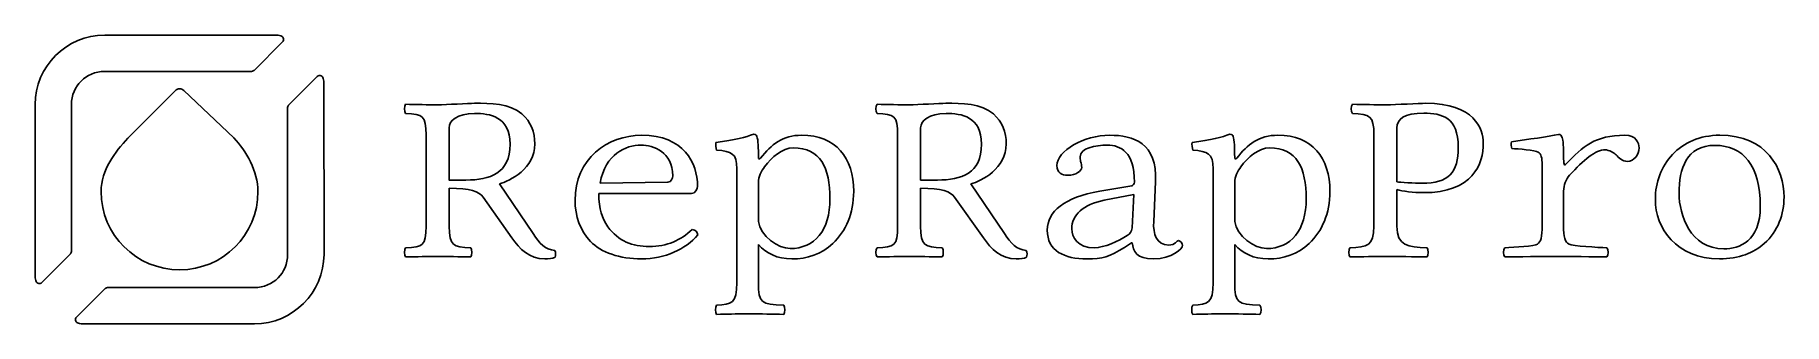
# Model space of a CAD drawing. Extents: x 0 to 180, y 0 to 30.
import ezdxf

# ---------------------------------------------------------------- set-up
doc = ezdxf.new("R2010")
doc.units = 0
doc.layers.get('0').update_dxf_attribs({"linetype": 'CONTINUOUS'})

msp = doc.modelspace()

# ---------------------------------------------------------------- linework, layer by layer
at = {"color": 7}
for points in [[(24.773114, 30.091662), (7.285567, 30.091662)], [(22.624768, 26.460415), (25.55173, 29.387482)], [(7.285567, 26.350419), (22.364312, 26.350419)], [(7.285567, 26.350419), (7.285567, 26.350419)], [(29.105542, 25.826508), (26.178581, 22.899546)], [(14.547815, 24.383682), (9.694369, 19.530519)], [(14.99168, 24.568503), (14.99168, 24.568503)], [(20.549306, 19.530519), (15.399456, 24.383682)], [(29.811098, 7.563485), (29.809722, 25.049304)], [(0.136563, 22.942127), (0.137942, 5.454967)], [(3.87918, 7.863769), (3.877804, 22.942127)], [(26.068479, 22.640607), (26.069572, 7.563485)], [(40.295336, 19.82791), (40.295336, 10.445115)], [(44.387911, 15.196326), (42.662828, 15.196326), (42.662828, 20.562394)], [(88.719378, 19.82791), (88.719378, 10.445115)], [(92.812306, 15.196326), (91.086869, 15.196326), (91.086869, 20.562394)], [(137.638367, 19.82791), (137.638367, 10.445115)], [(140.000567, 15.024065), (140.000567, 20.562394)], [(72.214669, 16.342854), (72.214669, 4.650317)], [(121.125544, 16.342854), (121.125544, 4.650317)], [(154.907897, 16.697007), (154.907897, 10.548479)], [(51.275544, 9.709115), (47.820792, 14.792678)], [(65.123483, 14.971818), (58.160003, 14.867114)], [(74.427997, 10.930184), (74.427997, 14.941515)], [(99.699586, 9.709115), (96.243422, 14.792678)], [(112.782703, 14.61202), (109.478233, 14.055443)], [(115.023547, 10.930184), (115.197114, 15.024065)], [(123.337108, 10.930184), (123.337108, 14.941515)], [(42.662828, 10.445115), (42.662828, 14.358479)], [(46.140864, 13.442209), (49.11725, 9.251597)], [(58.031944, 13.825291), (67.566469, 13.825291)], [(91.086869, 10.445115), (91.086869, 14.358479)], [(94.565258, 13.442209), (97.540233, 9.251597)], [(109.934375, 13.112715), (112.985197, 13.697021)], [(112.985197, 13.697021), (112.811631, 10.293385)], [(140.000567, 10.445115), (140.000567, 14.230315)], [(157.118403, 10.548479), (157.118403, 14.055443)], [(0.842119, 4.677904), (3.767702, 7.604831)], [(74.427997, 4.650317), (74.427997, 8.562587)], [(112.019292, 8.26202), (112.730492, 8.742821), (112.811631, 8.742821)], [(123.337108, 4.650317), (123.337108, 8.562587)], [(7.322891, 4.043856), (4.395929, 1.116901)], [(22.661704, 4.155334), (7.583346, 4.155334)], [(5.174544, 0.412722), (22.661704, 0.412722)]]:
    msp.add_lwpolyline(points, dxfattribs=at)
for points in [[(7.285567, 30.091662), (3.360896, 30.091662), (0.136563, 26.868296), (0.136563, 22.942127)], [(24.810191, 30.091662), (24.797808, 30.091662), (24.785532, 30.093038), (24.773114, 30.091662)], [(25.365428, 30.01712), (25.189039, 30.062734), (25.000373, 30.101187), (24.810191, 30.091662)], [(25.624755, 29.795258), (25.580657, 29.904267), (25.481174, 29.989709), (25.365428, 30.01712)], [(25.55173, 29.387482), (25.652166, 29.493598), (25.682646, 29.660215), (25.624755, 29.795258)], [(3.877804, 22.942127), (3.877804, 24.866282), (5.359047, 26.350419), (7.285567, 26.350419)], [(22.364312, 26.350419), (22.431692, 26.357051), (22.496604, 26.383227), (22.550226, 26.423479)], [(22.550226, 26.423479), (22.576402, 26.434344), (22.601061, 26.445245), (22.624768, 26.460415)], [(29.513459, 25.900909), (29.378275, 25.9588), (29.211799, 25.928461), (29.105542, 25.826508)], [(29.735321, 25.64197), (29.707734, 25.756376), (29.622432, 25.856812), (29.513459, 25.900909)], [(29.809722, 25.086769), (29.819247, 25.276951), (29.780794, 25.465581), (29.735321, 25.64197)], [(14.99168, 24.568503), (14.841326, 24.568503), (14.662185, 24.496818), (14.547815, 24.383682)], [(15.399456, 24.383682), (15.286567, 24.492691), (15.146161, 24.568503), (14.99168, 24.568503)], [(29.809722, 25.049304), (29.811098, 25.061686), (29.809722, 25.074104), (29.809722, 25.086769)], [(26.141539, 22.826521), (26.101287, 22.772899), (26.075252, 22.707988), (26.068479, 22.640607)], [(26.178581, 22.899546), (26.163446, 22.877639), (26.151029, 22.851604), (26.141539, 22.826521)], [(38.188194, 22.976734), (38.037911, 22.826521), (38.037911, 22.190146), (38.188194, 22.038416)], [(41.463736, 22.926005), (40.526758, 22.926005), (39.282511, 22.953416), (38.188194, 22.976734)], [(38.188194, 22.038416), (39.965842, 21.958335), (40.295336, 21.831723), (40.295336, 19.82791)], [(45.256097, 23.08158), (44.619333, 23.08158), (42.432464, 22.926005), (41.463736, 22.926005)], [(42.662828, 20.562394), (42.662828, 21.276345), (43.474217, 22.039792), (45.278322, 22.039792)], [(50.137131, 21.987298), (48.914756, 23.08158), (46.854533, 23.08158), (45.256097, 23.08158)], [(45.278322, 22.039792), (46.829839, 22.039792), (48.914756, 21.732487), (48.914756, 18.883806)], [(51.455814, 18.907513), (51.455814, 20.128442), (51.050825, 21.170265), (50.137131, 21.987298)], [(86.611178, 22.976734), (86.462306, 22.826521), (86.462306, 22.190146), (86.611178, 22.038416)], [(89.888131, 22.926005), (88.949742, 22.926005), (87.705142, 22.953416), (86.611178, 22.976734)], [(86.611178, 22.038416), (88.388825, 21.958335), (88.719378, 21.831723), (88.719378, 19.82791)], [(93.680492, 23.08158), (93.043728, 23.08158), (90.854036, 22.926005), (89.888131, 22.926005)], [(91.086869, 20.562394), (91.086869, 21.276345), (91.8972, 22.039792), (93.702364, 22.039792)], [(98.560114, 21.987298), (97.337739, 23.08158), (95.277517, 23.08158), (93.680492, 23.08158)], [(93.702364, 22.039792), (95.254233, 22.039792), (97.337739, 21.732487), (97.337739, 18.883806)], [(99.878797, 18.907513), (99.878797, 20.128442), (99.475219, 21.170265), (98.560114, 21.987298)], [(135.426803, 22.976734), (135.269464, 22.826521), (135.269464, 22.190146), (135.426803, 22.038416)], [(138.904839, 22.926005), (137.810875, 22.926005), (136.596614, 22.953416), (135.426803, 22.976734)], [(135.426803, 22.038416), (137.20445, 21.958335), (137.638367, 21.831723), (137.638367, 19.82791)], [(142.974131, 23.08158), (142.232944, 23.08158), (139.924719, 22.926005), (138.904839, 22.926005)], [(140.000567, 20.562394), (140.000567, 21.455627), (140.73505, 22.063075), (142.773047, 22.063075)], [(142.773047, 22.063075), (144.601847, 22.063075), (146.303647, 21.65671), (146.303647, 18.576502)], [(148.867989, 19.010877), (148.867989, 20.435746), (147.953236, 23.08158), (142.974131, 23.08158)], [(62.432142, 19.797571), (58.924825, 19.797571), (55.59425, 17.385877), (55.59425, 13.089431)], [(68.174306, 14.565171), (68.174306, 16.952066), (66.756139, 19.797571), (62.432142, 19.797571)], [(73.940106, 19.903687), (73.153058, 19.596523), (72.007942, 19.318182), (70.049672, 19.063088)], [(74.270658, 19.672335), (74.223739, 19.798947), (74.172939, 19.903687), (73.940106, 19.903687)], [(78.87335, 19.798947), (76.915081, 19.798947), (75.746681, 18.86204), (74.652364, 17.437135)], [(84.209114, 14.027891), (84.209114, 17.489382), (82.380667, 19.798947), (78.87335, 19.798947)], [(110.519986, 19.798947), (107.850869, 19.798947), (105.083681, 18.194937), (105.083681, 16.673724)], [(115.197114, 15.024065), (115.427125, 19.010877), (112.909703, 19.798947), (110.519986, 19.798947)], [(122.850628, 19.903687), (122.063933, 19.596523), (120.922697, 19.318182), (118.960547, 19.063088)], [(123.181533, 19.672335), (123.134614, 19.798947), (123.083461, 19.903687), (122.850628, 19.903687)], [(127.782814, 19.798947), (125.825956, 19.798947), (124.657203, 18.86204), (123.563239, 17.437135)], [(133.119989, 14.027891), (133.119989, 17.489382), (131.291189, 19.798947), (127.782814, 19.798947)], [(156.61005, 19.873383), (155.49245, 19.672335), (153.513367, 19.365031), (151.757944, 19.1389)], [(156.917319, 19.672335), (156.863344, 19.798947), (156.817836, 19.873383), (156.61005, 19.873383)], [(163.422894, 19.798947), (160.349847, 19.798947), (159.076672, 18.629136), (157.373461, 16.852865)], [(164.876692, 18.502101), (164.876692, 19.010877), (164.569422, 19.798947), (163.422894, 19.798947)], [(173.172614, 19.798947), (171.113803, 19.798947), (169.440931, 19.035536), (168.292992, 17.820252)], [(179.755447, 13.442209), (179.755447, 16.395347), (177.955575, 19.798947), (173.172614, 19.798947)], [(9.657292, 19.493054), (8.370358, 18.066773), (6.91515, 16.269794), (6.91515, 14.009829)], [(9.694369, 19.530519), (9.680575, 19.517854), (9.668192, 19.505436), (9.657292, 19.493054)], [(23.031168, 14.009829), (23.031168, 16.111326), (21.807311, 18.200582), (20.549306, 19.530519)], [(48.914756, 18.883806), (48.914756, 15.861912), (46.854533, 15.196326), (44.387911, 15.196326)], [(47.820792, 14.792678), (48.914756, 15.121749), (51.455814, 16.366419), (51.455814, 18.907513)], [(58.160003, 14.867114), (58.744556, 17.917936), (60.753625, 18.780866), (62.380989, 18.780866)], [(62.380989, 18.780866), (63.601953, 18.780866), (65.633247, 18.073934), (65.633247, 15.631901)], [(70.049672, 19.063088), (70.004517, 18.883806), (70.0786, 18.449996), (70.131164, 18.276358)], [(70.131164, 18.276358), (71.653753, 18.12036), (72.214669, 17.993748), (72.214669, 16.342854)], [(74.427997, 17.534855), (74.427997, 18.375454), (74.397658, 19.365031), (74.270658, 19.672335)], [(75.057706, 16.545701), (75.769964, 17.534855), (76.864281, 18.502101), (78.010808, 18.502101)], [(78.010808, 18.502101), (80.777997, 18.502101), (81.772831, 16.469748), (81.772831, 13.268713)], [(97.337739, 18.883806), (97.337739, 15.861912), (95.277517, 15.196326), (92.812306, 15.196326)], [(96.243422, 14.792678), (97.337739, 15.121749), (99.878797, 16.366419), (99.878797, 18.907513)], [(107.469164, 17.587348), (107.469164, 18.478817), (109.019269, 18.780866), (110.270572, 18.780866)], [(110.270572, 18.780866), (111.643231, 18.780866), (113.037761, 18.073934), (113.037761, 14.971818)], [(118.960547, 19.063088), (118.915039, 18.883806), (118.989475, 18.449996), (119.041686, 18.276358)], [(119.041686, 18.276358), (120.564628, 18.12036), (121.125544, 17.993748), (121.125544, 16.342854)], [(123.337108, 17.534855), (123.337108, 18.375454), (123.308181, 19.365031), (123.181533, 19.672335)], [(123.973872, 16.545701), (124.680839, 17.534855), (125.774803, 18.502101), (126.919919, 18.502101)], [(126.919919, 18.502101), (129.692753, 18.502101), (130.682294, 16.469748), (130.682294, 13.268713)], [(146.303647, 18.576502), (146.303647, 15.961113), (145.314106, 14.867114), (142.563497, 14.867114)], [(142.691556, 13.899868), (147.826236, 13.899868), (148.867989, 16.823902), (148.867989, 19.010877)], [(151.757944, 19.1389), (151.706792, 18.988687), (151.757944, 18.576502), (151.810156, 18.428088)], [(151.810156, 18.428088), (152.395767, 18.428088), (154.24785, 18.223724), (154.502908, 18.073934)], [(154.502908, 18.073934), (154.832403, 17.865725), (154.907897, 17.534855), (154.907897, 16.697007)], [(157.118403, 17.663266), (157.118403, 19.035536), (157.045378, 19.417242), (156.917319, 19.672335)], [(157.732942, 15.682771), (159.1564, 17.257854), (160.401, 18.299642), (161.3916, 18.299642)], [(161.3916, 18.299642), (161.744378, 18.299642), (162.328931, 17.993748), (162.5092, 17.789913)], [(163.677953, 17.107641), (164.338, 17.107641), (164.876692, 17.820252), (164.876692, 18.502101)], [(168.981967, 13.825291), (168.981967, 16.342854), (169.694225, 18.757159), (172.665319, 18.757159)], [(172.665319, 18.757159), (175.5648, 18.757159), (177.317753, 16.673724), (177.317753, 12.504879)], [(74.652364, 17.437135), (74.553233, 17.33229), (74.427997, 17.33229), (74.427997, 17.534855)], [(74.427997, 14.941515), (74.427997, 15.527196), (74.728211, 16.111326), (75.057706, 16.545701)], [(105.083681, 16.673724), (105.083681, 15.983303), (105.564517, 15.682771), (106.224564, 15.682771)], [(106.224564, 15.682771), (107.011611, 15.682771), (107.624739, 16.140289), (107.624739, 16.493067)], [(107.521375, 17.031723), (107.498092, 17.107641), (107.469164, 17.280184), (107.469164, 17.587348)], [(107.624739, 16.493067), (107.624739, 16.697007), (107.573939, 16.927407), (107.521375, 17.031723)], [(123.563239, 17.437135), (123.464108, 17.33229), (123.337108, 17.33229), (123.337108, 17.534855)], [(123.337108, 14.941515), (123.337108, 15.527196), (123.639086, 16.111326), (123.973872, 16.545701)], [(157.373461, 16.852865), (157.148742, 16.597912), (157.118403, 16.823902), (157.118403, 17.663266)], [(162.5092, 17.789913), (162.787542, 17.489382), (163.167836, 17.107641), (163.677953, 17.107641)], [(168.292992, 17.820252), (167.176803, 16.597912), (166.540039, 14.971818), (166.540039, 13.188668)], [(65.633247, 15.631901), (65.633247, 15.376842), (65.481553, 14.971818), (65.123483, 14.971818)], [(67.566469, 13.825291), (67.926303, 13.825291), (68.174306, 14.259242), (68.174306, 14.565171)], [(113.037761, 14.971818), (113.037761, 14.768971), (112.85855, 14.640983), (112.782703, 14.61202)], [(142.563497, 14.867114), (141.857942, 14.867114), (140.277497, 14.943032), (140.000567, 15.024065)], [(157.118403, 14.055443), (157.118403, 14.716901), (157.351236, 15.248819), (157.732942, 15.682771)], [(6.91515, 14.009829), (6.91515, 9.569803), (10.55303, 5.970482), (14.99168, 5.970482)], [(14.99168, 5.970482), (19.433081, 5.970482), (23.031168, 9.569803), (23.031168, 14.009829)], [(42.662828, 14.358479), (44.798544, 14.358479), (45.760569, 14.004184), (46.140864, 13.442209)], [(55.59425, 13.089431), (55.59425, 11.515725), (56.128708, 9.963891), (57.170814, 8.893175)], [(58.975978, 10.392481), (58.339214, 11.358351), (58.031944, 12.145469), (58.031944, 13.825291)], [(81.772831, 13.268713), (81.772831, 10.039703), (80.220961, 8.157281), (77.679903, 8.157281)], [(82.074456, 8.667433), (83.398783, 9.963891), (84.209114, 11.741432), (84.209114, 14.027891)], [(91.086869, 14.358479), (93.222939, 14.358479), (94.188844, 14.004184), (94.565258, 13.442209)], [(109.478233, 14.055443), (105.842858, 13.420019), (104.088847, 11.944421), (104.088847, 10.061892)], [(106.606269, 10.190057), (106.606269, 11.613409), (107.775022, 12.685536), (109.934375, 13.112715)], [(130.682294, 13.268713), (130.682294, 10.039703), (129.131836, 8.157281), (126.590778, 8.157281)], [(130.985331, 8.667433), (132.309658, 9.963891), (133.119989, 11.741432), (133.119989, 14.027891)], [(140.000567, 14.230315), (140.560072, 14.055443), (141.700956, 13.899868), (142.691556, 13.899868)], [(166.540039, 13.188668), (166.540039, 10.293385), (168.676108, 7.092209), (173.121461, 7.092209)], [(173.579014, 8.133997), (170.099567, 8.133997), (168.981967, 11.590126), (168.981967, 13.825291)], [(177.724153, 8.667432), (179.147611, 9.913056), (179.755447, 11.716773), (179.755447, 13.442209)], [(77.679903, 8.157281), (76.481164, 8.157281), (74.629081, 9.454162), (74.427997, 10.930184)], [(116.568361, 8.510058), (115.301889, 8.510058), (114.942056, 9.657997), (115.023547, 10.930184)], [(126.590778, 8.157281), (125.391686, 8.157281), (123.539603, 9.454162), (123.337108, 10.930184)], [(177.317753, 12.504879), (177.317753, 8.868516), (175.183094, 8.133997), (173.579014, 8.133997)], [(40.295336, 10.445115), (40.295336, 8.434141), (39.965842, 8.30901), (38.188194, 8.233093)], [(44.874392, 8.233093), (43.0911, 8.30901), (42.662828, 8.434141), (42.662828, 10.445115)], [(49.11725, 9.251597), (49.851733, 8.133997), (50.947461, 7.092209), (52.474283, 7.092209)], [(53.516036, 7.954857), (52.521203, 8.030669), (51.937003, 8.667433), (51.275544, 9.709115)], [(63.195553, 8.361257), (61.540319, 8.361257), (60.017731, 8.922103), (58.975978, 10.392481)], [(62.432142, 7.092209), (64.822917, 7.092209), (66.930058, 8.081363), (68.203233, 9.557526)], [(67.619033, 10.114104), (66.419942, 9.02021), (65.101258, 8.361257), (63.195553, 8.361257)], [(68.203233, 9.557526), (68.128797, 9.837279), (68.00215, 10.092337), (67.619033, 10.114104)], [(88.719378, 10.445115), (88.719378, 8.434141), (88.388825, 8.30901), (86.611178, 8.233093)], [(93.298786, 8.233093), (91.515494, 8.30901), (91.086869, 8.434141), (91.086869, 10.445115)], [(97.540233, 9.251597), (98.281772, 8.133997), (99.371856, 7.092209), (100.898678, 7.092209)], [(101.940431, 7.954857), (100.950889, 8.030669), (100.365278, 8.667433), (99.699586, 9.709115)], [(104.088847, 10.061892), (104.088847, 7.902646), (105.842858, 7.092209), (108.181422, 7.092209)], [(108.944833, 8.233092), (107.243033, 8.233092), (106.606269, 9.327374), (106.606269, 10.190057)], [(112.301867, 9.506267), (111.433681, 8.944292), (109.888867, 8.233092), (108.944833, 8.233092)], [(112.811631, 10.293385), (112.782703, 9.887973), (112.556925, 9.680152), (112.301867, 9.506267)], [(137.638367, 10.445115), (137.638367, 8.434141), (136.949392, 8.30901), (135.171744, 8.233092)], [(143.102542, 8.233092), (141.118167, 8.336456), (140.000567, 8.434141), (140.000567, 10.445115)], [(154.907897, 10.548479), (154.907897, 9.327374), (154.779839, 8.846326), (154.427061, 8.591515)], [(157.680731, 8.591515), (157.224589, 8.846326), (157.118403, 9.303808), (157.118403, 10.548479)], [(3.767702, 7.604831), (3.782836, 7.628114), (3.795113, 7.653196), (3.804779, 7.679267)], [(3.804779, 7.679267), (3.845983, 7.731478), (3.872442, 7.796389), (3.87918, 7.863769)], [(22.661704, 0.412722), (26.586356, 0.412722), (29.812615, 3.637456), (29.811098, 7.563485)], [(26.069572, 7.563485), (26.070983, 5.638518), (24.588188, 4.155334), (22.661704, 4.155334)], [(38.188194, 8.233093), (38.037911, 8.081363), (38.037911, 7.446504), (38.188194, 7.294774)], [(38.188194, 7.294774), (39.304383, 7.319433), (40.526758, 7.347021), (41.494075, 7.347021)], [(41.494075, 7.347021), (42.459981, 7.347021), (43.704581, 7.319433), (44.874392, 7.294774)], [(44.874392, 7.294774), (45.024675, 7.446504), (45.024675, 8.081363), (44.874392, 8.233093)], [(52.474283, 7.092209), (52.8574, 7.092209), (53.286025, 7.139199), (53.541083, 7.265846)], [(53.541083, 7.265846), (53.614108, 7.446504), (53.614108, 7.753667), (53.516036, 7.954857)], [(57.170814, 8.893175), (58.241494, 7.753667), (60.198353, 7.092209), (62.432142, 7.092209)], [(74.427997, 8.562587), (75.236917, 7.677891), (76.354517, 7.092209), (77.853822, 7.092209)], [(77.853822, 7.092209), (79.432856, 7.092209), (80.904644, 7.573151), (82.074456, 8.667433)], [(86.611178, 8.233093), (86.462306, 8.081363), (86.462306, 7.446504), (86.611178, 7.294774)], [(86.611178, 7.294774), (87.728778, 7.319433), (88.949742, 7.347021), (89.918469, 7.347021)], [(89.918469, 7.347021), (90.884375, 7.347021), (92.128622, 7.319433), (93.298786, 7.294774)], [(93.298786, 7.294774), (93.447658, 7.446504), (93.447658, 8.081363), (93.298786, 8.233093)], [(100.898678, 7.092209), (101.281794, 7.092209), (101.710067, 7.139199), (101.963714, 7.265846)], [(101.963714, 7.265846), (102.03815, 7.446504), (102.03815, 7.753667), (101.940431, 7.954857)], [(108.181422, 7.092209), (109.733292, 7.092209), (110.519986, 7.319433), (112.019292, 8.26202)], [(112.811631, 8.742821), (112.940042, 7.880315), (113.240256, 7.092209), (114.993208, 7.092209)], [(114.993208, 7.092209), (116.927842, 7.092209), (117.993231, 8.180846), (117.993231, 8.488151)], [(117.564606, 8.974596), (117.362111, 8.974596), (117.258747, 8.510058), (116.568361, 8.510058)], [(117.993231, 8.488151), (117.993231, 8.689234), (117.714889, 8.974596), (117.564606, 8.974596)], [(123.337108, 8.562587), (124.147439, 7.677891), (125.265039, 7.092209), (126.769989, 7.092209)], [(126.769989, 7.092209), (128.343731, 7.092209), (129.814108, 7.573151), (130.985331, 8.667433)], [(135.171744, 8.233092), (135.014758, 8.081363), (135.014758, 7.446504), (135.171744, 7.294774)], [(135.171744, 7.294774), (136.415992, 7.319433), (137.736439, 7.347021), (138.935178, 7.347021)], [(138.935178, 7.347021), (139.924719, 7.347021), (141.829014, 7.319433), (143.102542, 7.294774)], [(143.102542, 7.294774), (143.252472, 7.446504), (143.252472, 8.081363), (143.102542, 8.233092)], [(151.070028, 8.233092), (150.920097, 8.081363), (150.920097, 7.446504), (151.070028, 7.294774)], [(154.427061, 8.591515), (154.172003, 8.412374), (152.112133, 8.285727), (151.070028, 8.233092)], [(151.070028, 7.294774), (152.141061, 7.319433), (155.31465, 7.347021), (156.331708, 7.347021)], [(156.331708, 7.347021), (157.373461, 7.347021), (160.476847, 7.319433), (161.570811, 7.294774)], [(161.570811, 8.233092), (160.680753, 8.26202), (157.988, 8.434141), (157.680731, 8.591515)], [(161.570811, 7.294774), (161.722506, 7.446504), (161.722506, 8.081363), (161.570811, 8.233092)], [(173.121461, 7.092209), (175.130883, 7.092209), (176.659117, 7.723364), (177.724153, 8.667432)], [(0.137942, 5.419407), (0.12802, 5.227849), (0.16688, 5.040171), (0.210978, 4.862266)], [(0.137942, 5.454967), (0.136563, 5.442691), (0.137942, 5.431684), (0.137942, 5.419407)], [(0.210978, 4.862266), (0.239916, 4.748036), (0.323839, 4.648941), (0.433945, 4.603468)], [(0.433945, 4.603468), (0.567612, 4.545612), (0.735873, 4.575916), (0.842119, 4.677904)], [(7.397432, 4.081321), (7.371256, 4.071408), (7.346174, 4.059026), (7.322891, 4.043856)], [(7.583346, 4.155334), (7.515966, 4.14722), (7.451055, 4.12115), (7.397432, 4.081321)], [(72.214669, 4.650317), (72.214669, 2.543168), (71.677389, 2.415148), (70.131164, 2.333569)], [(77.021267, 2.333569), (74.704928, 2.438439), (74.427997, 2.543168), (74.427997, 4.650317)], [(121.125544, 4.650317), (121.125544, 2.543168), (120.587911, 2.415148), (119.041686, 2.333569)], [(125.930731, 2.333569), (123.61545, 2.438439), (123.337108, 2.543168), (123.337108, 4.650317)], [(70.131164, 2.333569), (69.975236, 2.183638), (69.975236, 1.546987), (70.131164, 1.395264)], [(77.021267, 1.395264), (77.170139, 1.546987), (77.170139, 2.183638), (77.021267, 2.333569)], [(119.041686, 2.333569), (118.886111, 2.183638), (118.886111, 1.546987), (119.041686, 1.395264)], [(125.930731, 1.395264), (126.081014, 1.546987), (126.081014, 2.183638), (125.930731, 2.333569)], [(4.395929, 1.116901), (4.295493, 1.010652), (4.265013, 0.844187), (4.322904, 0.70914)], [(4.322904, 0.70914), (4.367001, 0.600135), (4.467613, 0.514696), (4.581842, 0.487137)], [(4.581842, 0.487137), (4.758231, 0.44166), (4.947003, 0.403214), (5.137185, 0.412722)], [(5.137185, 0.412722), (5.14985, 0.414239), (5.162127, 0.412722), (5.174544, 0.412722)], [(70.131164, 1.395264), (71.1962, 1.41883), (72.059094, 1.449282), (73.332269, 1.449282)], [(73.332269, 1.449282), (74.755728, 1.449282), (75.925892, 1.41883), (77.021267, 1.395264)], [(119.041686, 1.395264), (120.107075, 1.41883), (120.969617, 1.449282), (122.243144, 1.449282)], [(122.243144, 1.449282), (123.666603, 1.449282), (124.836414, 1.41883), (125.930731, 1.395264)]]:
    msp.add_open_spline(points, degree=3, dxfattribs=at)

doc.saveas('drawing.dxf')
